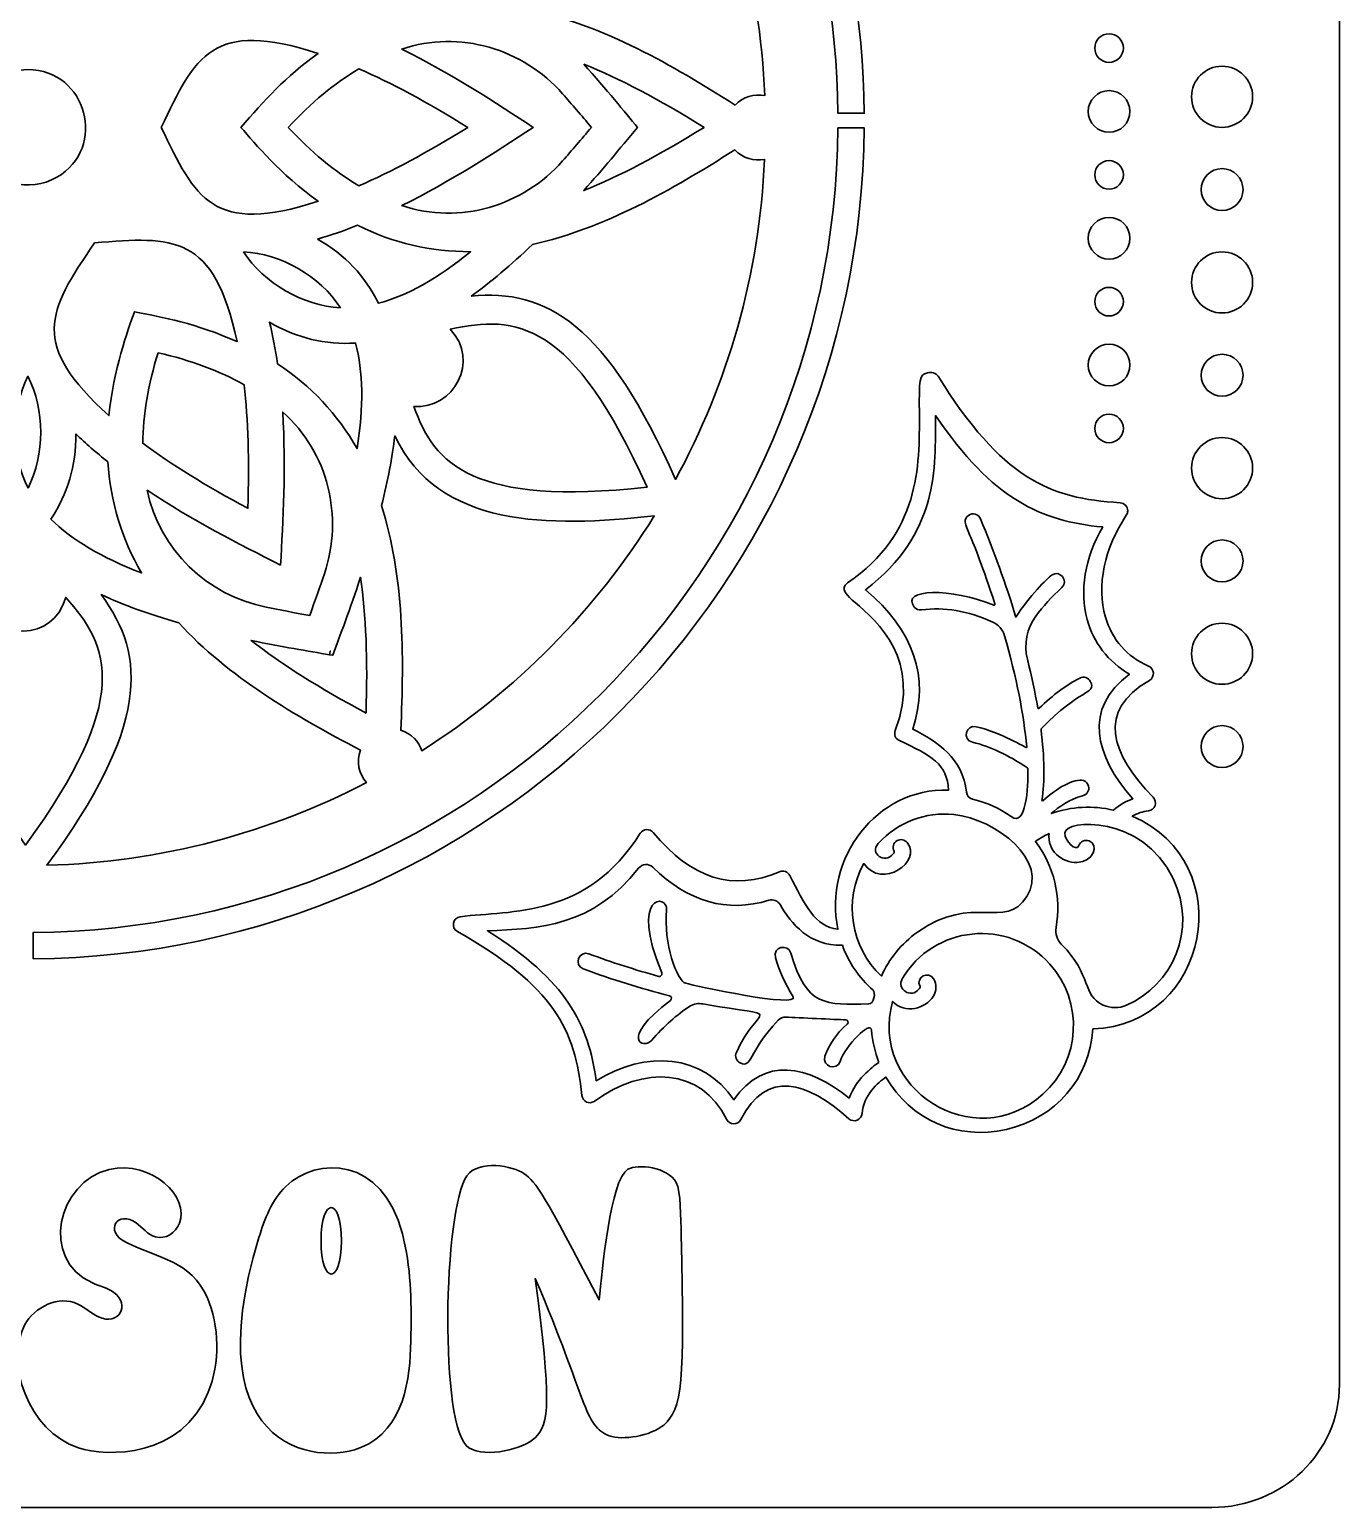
# Model space of a CAD drawing. Header units: inches. Extents: x 22.83 to 27.83, y -6.22 to -0.78.
# Drawn here: x 25.34 to 27.833, y -6.218 to -3.406 of the extents above; entities that cross this region are included whole.
import ezdxf

# ---------------------------------------------------------------- set-up
doc = ezdxf.new("R2010")
doc.units = ezdxf.units.IN
doc.header["$MEASUREMENT"] = 0
doc.layers.add('_U+0421_U+043B_U+043E_U+0439 1', color=7, linetype='Continuous')

# ---------------------------------------------------------------- blocks, each defined once
blk = doc.blocks.new('block 6')
at = {"layer": '_U+0421_U+043B_U+043E_U+0439 1', "color": 7, "lineweight": 35, "true_color": 0xffffff}
for points, knots in [([(27.3638, -5.308), (27.3577, -5.4029), (27.2937, -5.4775), (27.1995, -5.499), (27.1065, -5.5204), (27.0172, -5.4814), (26.9702, -5.3994), (26.9555, -5.4098), (26.9272, -5.4343), (26.9248, -5.4685), (26.924, -5.4812), (26.9088, -5.4871), (26.8995, -5.4787), (26.8194, -5.4068), (26.7434, -5.3851), (26.694, -5.4801), (26.6883, -5.4912), (26.6722, -5.4911), (26.6667, -5.4798), (26.6188, -5.3815), (26.5094, -5.3768), (26.4149, -5.4458), (26.4099, -5.4486), (26.4048, -5.449), (26.4005, -5.4471), (26.3955, -5.4448), (26.392, -5.4401), (26.3915, -5.4347), (26.379, -5.3096), (26.3388, -5.2269), (26.1547, -5.1226), (26.1419, -5.1154), (26.1456, -5.0961), (26.1602, -5.0943), (26.2576, -5.0822), (26.4002, -5.0976), (26.5026, -4.9357), (26.5081, -4.9271), (26.5205, -4.9261), (26.5273, -4.9341), (26.6002, -5.0225), (26.679, -5.0469), (26.7677, -5.0089), (26.7751, -5.0058), (26.7835, -5.0089), (26.7872, -5.016), (26.8149, -5.0701), (26.8356, -5.1141), (26.8787, -5.1182), (26.8512, -4.9839), (26.9522, -4.8487), (27.0894, -4.8535), (27.087, -4.8037), (27.0565, -4.7875), (26.9958, -4.7593), (26.9885, -4.756), (26.9851, -4.7476), (26.988, -4.7401), (27.0388, -4.6062), (26.953, -4.5322), (26.9116, -4.4966), (26.897, -4.484), (26.8809, -4.4698), (26.8972, -4.4594), (27.0349, -4.3643), (27.0344, -4.238), (27.0338, -4.1368), (27.0337, -4.0711), (27.0326, -4.0637), (27.0492, -4.0597), (27.0563, -4.058), (27.0655, -4.0593), (27.0698, -4.066), (27.1901, -4.2596), (27.2808, -4.2989), (27.416, -4.3068), (27.4247, -4.3073), (27.4304, -4.3144), (27.4304, -4.3221), (27.4304, -4.3248), (27.4295, -4.3279), (27.4277, -4.3305), (27.3856, -4.3929), (27.3708, -4.4653), (27.388, -4.5244), (27.4005, -4.5673), (27.4288, -4.5996), (27.4701, -4.6176), (27.4806, -4.6222), (27.4834, -4.6376), (27.4716, -4.6448), (27.3705, -4.7028), (27.3983, -4.7844), (27.4788, -4.8672), (27.4877, -4.8762), (27.4823, -4.8916), (27.4697, -4.8929), (27.4592, -4.894), (27.4491, -4.8976), (27.4391, -4.9033), (27.6449, -4.9921), (27.586, -5.2993), (27.3638, -5.308)], [0, 0, 0, 0, 1, 1, 1, 2, 2, 2, 3, 3, 3, 4, 4, 4, 5, 5, 5, 6, 6, 6, 7, 7, 7, 8, 8, 8, 9, 9, 9, 10, 10, 10, 11, 11, 11, 12, 12, 12, 13, 13, 13, 14, 14, 14, 15, 15, 15, 16, 16, 16, 17, 17, 17, 18, 18, 18, 19, 19, 19, 20, 20, 20, 21, 21, 21, 22, 22, 22, 23, 23, 23, 24, 24, 24, 25, 25, 25, 26, 26, 26, 27, 27, 27, 28, 28, 28, 29, 29, 29, 30, 30, 30, 31, 31, 31, 32, 32, 32, 33, 33, 33, 34, 34, 34, 34]), ([(27.1233, -4.8572), (27.124, -4.8639), (27.1286, -4.8691), (27.1348, -4.8707), (27.1615, -4.8769), (27.1862, -4.8882), (27.2083, -4.9039), (27.2373, -4.9246), (27.2409, -4.8487), (27.2404, -4.813), (27.2404, -4.8123), (27.2399, -4.8116), (27.2394, -4.8112), (27.2026, -4.7865), (27.1683, -4.7705), (27.1347, -4.7623), (27.1148, -4.7576), (27.1226, -4.728), (27.1419, -4.7328), (27.1888, -4.7441), (27.2374, -4.7728), (27.2374, -4.7728), (27.2377, -4.7725), (27.238, -4.7721), (27.2381, -4.7712), (27.2329, -4.7114), (27.2183, -4.6383), (27.1961, -4.56), (27.1927, -4.5483), (27.1845, -4.5387), (27.1735, -4.5339), (27.1254, -4.5123), (27.0811, -4.5047), (27.0381, -4.5107), (27.0326, -4.5115), (27.0274, -4.5094), (27.0242, -4.5053), (26.9966, -4.47), (27.0942, -4.468), (27.1755, -4.5016), (27.1762, -4.5019), (27.1767, -4.5018), (27.1772, -4.5012), (27.1776, -4.501), (27.178, -4.5004), (27.1777, -4.4994), (27.1549, -4.4282), (27.1387, -4.3896), (27.1301, -4.3689), (27.1204, -4.3458), (27.117, -4.338), (27.1273, -4.3308), (27.1352, -4.3251), (27.1465, -4.3283), (27.1502, -4.3372), (27.1755, -4.3976), (27.1986, -4.4619), (27.2174, -4.5243), (27.2427, -4.4848), (27.2774, -4.4503), (27.2856, -4.4444), (27.301, -4.4335), (27.3187, -4.4551), (27.3048, -4.468), (27.2856, -4.4858), (27.269, -4.5043), (27.2555, -4.5226), (27.2381, -4.5458), (27.2323, -4.5755), (27.2395, -4.6041), (27.2476, -4.6365), (27.2541, -4.6678), (27.2591, -4.6969), (27.2592, -4.6978), (27.2598, -4.698), (27.2602, -4.6982), (27.2608, -4.6985), (27.2613, -4.6983), (27.2617, -4.6979), (27.2883, -4.6721), (27.3136, -4.6535), (27.339, -4.6405), (27.3467, -4.6366), (27.3555, -4.6396), (27.3594, -4.6473), (27.3717, -4.6716), (27.339, -4.6589), (27.2658, -4.7371), (27.2655, -4.7375), (27.2654, -4.738), (27.2654, -4.7386), (27.272, -4.7915), (27.2726, -4.8368), (27.2672, -4.873), (27.2672, -4.873), (27.2687, -4.8737), (27.2687, -4.8737), (27.2942, -4.8507), (27.3291, -4.8301), (27.3462, -4.8355), (27.3513, -4.8371), (27.3548, -4.841), (27.356, -4.8462), (27.3579, -4.8544), (27.3527, -4.8626), (27.3445, -4.8644), (27.3194, -4.8701), (27.2985, -4.8865), (27.2848, -4.8982), (27.323, -4.8846), (27.3642, -4.8823), (27.4034, -4.8918), (27.4152, -4.8815), (27.4277, -4.8739), (27.4401, -4.8701), (27.367, -4.7872), (27.3455, -4.6982), (27.4337, -4.633), (27.3929, -4.6087), (27.3651, -4.5729), (27.3531, -4.5289), (27.3383, -4.4744), (27.3488, -4.4122), (27.3827, -4.3528), (27.2652, -4.3418), (27.1734, -4.301), (27.0645, -4.1408), (27.0644, -4.2397), (27.0713, -4.366), (26.931, -4.4725), (27.0234, -4.5493), (27.0537, -4.6383), (27.0212, -4.7376), (27.0688, -4.761), (27.1169, -4.7937), (27.1233, -4.8572)], [0, 0, 0, 0, 1, 1, 1, 2, 2, 2, 3, 3, 3, 4, 4, 4, 5, 5, 5, 6, 6, 6, 7, 7, 7, 8, 8, 8, 9, 9, 9, 10, 10, 10, 11, 11, 11, 12, 12, 12, 13, 13, 13, 14, 14, 14, 15, 15, 15, 16, 16, 16, 17, 17, 17, 18, 18, 18, 19, 19, 19, 20, 20, 20, 21, 21, 21, 22, 22, 22, 23, 23, 23, 24, 24, 24, 25, 25, 25, 26, 26, 26, 27, 27, 27, 28, 28, 28, 29, 29, 29, 30, 30, 30, 31, 31, 31, 32, 32, 32, 33, 33, 33, 34, 34, 34, 35, 35, 35, 36, 36, 36, 37, 37, 37, 38, 38, 38, 39, 39, 39, 40, 40, 40, 41, 41, 41, 42, 42, 42, 43, 43, 43, 44, 44, 44, 45, 45, 45, 45]), ([(27.0305, -5.1236), (27.1361, -5.0485), (27.1967, -5.1214), (27.2384, -5.0562), (27.2817, -4.9886), (27.1801, -4.9083), (27.0995, -4.9), (27.0451, -4.8944), (26.994, -4.914), (26.9556, -4.9551), (26.9384, -4.9736), (26.9673, -4.9957), (26.9842, -4.9746), (26.9851, -4.9735), (26.9865, -4.9715), (26.9856, -4.9701), (26.9817, -4.9629), (26.9844, -4.9536), (26.9916, -4.9496), (26.9981, -4.946), (27.0056, -4.9475), (27.0106, -4.9535), (27.0399, -4.9886), (26.963, -5.0436), (26.928, -4.9932), (26.8894, -5.064), (26.9029, -5.1514), (26.9615, -5.2075), (26.9765, -5.1743), (26.9992, -5.1462), (27.0305, -5.1236)], [0, 0, 0, 0, 1, 1, 1, 2, 2, 2, 3, 3, 3, 4, 4, 4, 5, 5, 5, 6, 6, 6, 7, 7, 7, 8, 8, 8, 9, 9, 9, 10, 10, 10, 10]), ([(27.5166, -5.0219), (27.4576, -4.8987), (27.3109, -4.9094), (27.3106, -4.9351), (27.3104, -4.9501), (27.3323, -4.9722), (27.3372, -4.9591), (27.3401, -4.9512), (27.3488, -4.9472), (27.3567, -4.9501), (27.3765, -4.9573), (27.3647, -4.99), (27.3342, -4.9912), (27.3051, -4.9925), (27.2762, -4.9675), (27.2808, -4.9361), (27.2717, -4.9403), (27.263, -4.9453), (27.2548, -4.951), (27.2902, -4.9976), (27.3045, -5.0571), (27.2941, -5.1151), (27.292, -5.1266), (27.2958, -5.1385), (27.304, -5.1466), (27.3637, -5.2066), (27.3426, -5.2439), (27.3838, -5.2626), (27.3979, -5.2689), (27.414, -5.269), (27.428, -5.2629), (27.5147, -5.2247), (27.564, -5.1208), (27.5166, -5.0219)], [0, 0, 0, 0, 1, 1, 1, 2, 2, 2, 3, 3, 3, 4, 4, 4, 5, 5, 5, 6, 6, 6, 7, 7, 7, 8, 8, 8, 9, 9, 9, 10, 10, 10, 11, 11, 11, 11]), ([(26.9569, -5.3716), (26.9491, -5.3521), (26.9444, -5.3315), (26.9427, -5.3103), (26.9413, -5.2908), (26.8927, -5.34), (26.883, -5.3696), (26.8766, -5.3887), (26.8477, -5.379), (26.8541, -5.36), (26.8612, -5.3385), (26.8758, -5.3172), (26.8965, -5.2987), (26.8998, -5.2958), (26.898, -5.2907), (26.8937, -5.2905), (26.8734, -5.2901), (26.8044, -5.2865), (26.7799, -5.2853), (26.7744, -5.285), (26.7688, -5.2872), (26.7651, -5.2912), (26.7062, -5.3546), (26.7159, -5.3829), (26.693, -5.3726), (26.6854, -5.3691), (26.682, -5.3601), (26.6855, -5.3525), (26.7288, -5.2568), (26.7833, -5.2893), (26.6215, -5.2603), (26.613, -5.2587), (26.6042, -5.2601), (26.597, -5.2647), (26.5722, -5.2807), (26.5479, -5.3025), (26.5242, -5.33), (26.5101, -5.3465), (26.4592, -5.3305), (26.5599, -5.2536), (26.5633, -5.2511), (26.5623, -5.2458), (26.5583, -5.2448), (26.5031, -5.2308), (26.4495, -5.214), (26.3942, -5.1936), (26.3749, -5.1864), (26.3863, -5.158), (26.4048, -5.165), (26.4487, -5.1812), (26.4935, -5.1957), (26.5379, -5.2079), (26.5405, -5.2086), (26.542, -5.2071), (26.5426, -5.2065), (26.5431, -5.206), (26.5447, -5.2039), (26.5435, -5.2011), (26.4806, -5.0505), (26.5551, -5.05), (26.5527, -5.0816), (26.5465, -5.1453), (26.5723, -5.2158), (26.5891, -5.221), (26.6054, -5.2261), (26.8077, -5.2691), (26.7935, -5.2466), (26.778, -5.2211), (26.7669, -5.1966), (26.7598, -5.1719), (26.7542, -5.1522), (26.7837, -5.1446), (26.7891, -5.1635), (26.8185, -5.2662), (26.8556, -5.2618), (26.9373, -5.2604), (26.9479, -5.2601), (26.951, -5.2386), (26.9456, -5.2339), (26.919, -5.2103), (26.8994, -5.1818), (26.8873, -5.1487), (26.8236, -5.1498), (26.7905, -5.108), (26.7687, -5.0711), (26.7645, -5.0639), (26.7558, -5.0607), (26.7474, -5.0632), (26.6679, -5.0875), (26.5936, -5.0662), (26.5265, -5.0001), (26.5187, -4.9925), (26.506, -4.9937), (26.4995, -5.0021), (26.4126, -5.1128), (26.3102, -5.1176), (26.2119, -5.1212), (26.3626, -5.2157), (26.4038, -5.2989), (26.4188, -5.4065), (26.5131, -5.348), (26.6222, -5.355), (26.6808, -5.443), (26.738, -5.3594), (26.8215, -5.3764), (26.9002, -5.4394), (26.913, -5.4044), (26.9427, -5.3812), (26.9569, -5.3716)], [0, 0, 0, 0, 1, 1, 1, 2, 2, 2, 3, 3, 3, 4, 4, 4, 5, 5, 5, 6, 6, 6, 7, 7, 7, 8, 8, 8, 9, 9, 9, 10, 10, 10, 11, 11, 11, 12, 12, 12, 13, 13, 13, 14, 14, 14, 15, 15, 15, 16, 16, 16, 17, 17, 17, 18, 18, 18, 19, 19, 19, 20, 20, 20, 21, 21, 21, 22, 22, 22, 23, 23, 23, 24, 24, 24, 25, 25, 25, 26, 26, 26, 27, 27, 27, 28, 28, 28, 29, 29, 29, 30, 30, 30, 31, 31, 31, 32, 32, 32, 33, 33, 33, 34, 34, 34, 35, 35, 35, 36, 36, 36, 36]), ([(27.2823, -5.1846), (27.2034, -5.0966), (27.0609, -5.1104), (27.0011, -5.2128), (26.9904, -5.2311), (27.0173, -5.2521), (27.0337, -5.2316), (27.0345, -5.2307), (27.0358, -5.2287), (27.0351, -5.2273), (27.0255, -5.21), (27.0517, -5.1957), (27.0613, -5.213), (27.0672, -5.2236), (27.0667, -5.2354), (27.0602, -5.246), (27.0461, -5.269), (27.006, -5.2807), (26.9829, -5.2555), (26.9365, -5.42), (27.1376, -5.5501), (27.269, -5.4321), (27.3409, -5.3675), (27.3469, -5.2564), (27.2823, -5.1846)], [0, 0, 0, 0, 1, 1, 1, 2, 2, 2, 3, 3, 3, 4, 4, 4, 5, 5, 5, 6, 6, 6, 7, 7, 7, 8, 8, 8, 8])]:
    blk.add_open_spline(points, degree=3, knots=knots, dxfattribs=at)
blk = doc.blocks.new('block 16')
at = {"layer": '_U+0421_U+043B_U+043E_U+0439 1', "color": 7, "lineweight": 35, "true_color": 0xffffff}
for points, knots in [([(26.0663, -5.8887), (26.0654, -5.9569), (26.0605, -6.054), (25.9862, -6.0972), (25.9044, -6.1446), (25.6488, -6.1232), (25.7769, -5.7047), (25.7877, -5.6694), (25.8015, -5.6336), (25.8279, -5.6078), (25.8869, -5.5503), (26.0119, -5.5497), (26.0501, -5.698), (26.0661, -5.76), (26.0673, -5.8247), (26.0663, -5.8887)], [0, 0, 0, 0, 1, 1, 1, 2, 2, 2, 3, 3, 3, 4, 4, 4, 5, 5, 5, 5]), ([(25.9338, -5.7111), (25.9338, -5.6268), (25.8952, -5.6266), (25.8952, -5.7111), (25.8952, -5.7953), (25.9338, -5.7957), (25.9338, -5.7111)], [0, 0, 0, 0, 1, 1, 1, 2, 2, 2, 2])]:
    blk.add_open_spline(points, degree=3, knots=knots, dxfattribs=at)

msp = doc.modelspace()

# ---------------------------------------------------------------- linework, layer by layer
at = {"layer": '_U+0421_U+043B_U+043E_U+0439 1', "color": 240, "lineweight": 35, "true_color": 0xed1c24}
for points, knots in [([(27.5906, -0.7817), (27.5906, -0.7817), (23.0761, -0.7817), (23.0761, -0.7817), (22.942, -0.7817), (22.8333, -0.8863), (22.8333, -1.0153), (22.8333, -1.0153), (22.8333, -5.9847), (22.8333, -5.9847), (22.8333, -6.1137), (22.942, -6.2183), (23.0761, -6.2183), (23.0761, -6.2183), (27.5906, -6.2183), (27.5906, -6.2183), (27.7247, -6.2183), (27.8333, -6.1137), (27.8333, -5.9847), (27.8333, -5.9847), (27.8333, -1.0153), (27.8333, -1.0153), (27.8333, -0.8863), (27.7247, -0.7817), (27.5906, -0.7817)], [0, 0, 0, 0, 1, 1, 1, 2, 2, 2, 3, 3, 3, 4, 4, 4, 5, 5, 5, 6, 6, 6, 7, 7, 7, 8, 8, 8, 8]), ([(25.3484, -1.6544), (25.5607, -1.6619), (25.7335, -1.8284), (25.7523, -2.039), (26.4427, -2.2261), (26.9229, -2.8475), (26.9288, -3.5657), (26.9288, -3.5657), (26.8788, -3.5657), (26.8788, -3.5657), (26.8726, -2.8457), (26.3745, -2.2432), (25.704, -2.0782), (25.704, -2.0779), (25.704, -2.0776), (25.704, -2.0773), (25.704, -1.8762), (25.5461, -1.7124), (25.3484, -1.7044), (25.3484, -1.7044), (25.3484, -1.6544), (25.3484, -1.6544)], [0, 0, 0, 0, 1, 1, 1, 2, 2, 2, 3, 3, 3, 4, 4, 4, 5, 5, 5, 6, 6, 6, 7, 7, 7, 7]), ([(26.6831, -3.55), (26.5637, -3.4739), (26.4345, -3.3999), (26.2974, -3.3697), (26.2609, -3.3344), (26.2262, -3.3046), (26.1926, -3.2798), (26.388, -3.2951), (26.4917, -3.1104), (26.5733, -2.9236), (26.6714, -3.106), (26.7306, -3.3125), (26.7395, -3.532), (26.7192, -3.5282), (26.6977, -3.5347), (26.6831, -3.55)], [0, 0, 0, 0, 1, 1, 1, 2, 2, 2, 3, 3, 3, 4, 4, 4, 5, 5, 5, 5]), ([(25.5911, -3.5925), (25.6555, -3.4563), (25.6887, -3.3866), (25.8896, -3.4518), (25.8275, -3.4963), (25.7864, -3.542), (25.7426, -3.5925), (25.77, -3.6242), (25.8174, -3.6813), (25.8896, -3.7332), (25.69, -3.798), (25.6555, -3.7287), (25.5911, -3.5925)], [0, 0, 0, 0, 1, 1, 1, 2, 2, 2, 3, 3, 3, 4, 4, 4, 4]), ([(26.4096, -3.5925), (26.3904, -3.6154), (26.3723, -3.6366), (26.3549, -3.6564), (26.2794, -3.742), (26.1595, -3.7782), (26.0488, -3.7414), (26.1418, -3.6953), (26.2236, -3.6415), (26.2991, -3.5925), (26.2293, -3.5472), (26.1438, -3.4906), (26.0488, -3.4436), (26.1592, -3.4069), (26.2792, -3.4427), (26.3549, -3.5286), (26.3723, -3.5483), (26.3904, -3.5695), (26.4096, -3.5925)], [0, 0, 0, 0, 1, 1, 1, 2, 2, 2, 3, 3, 3, 4, 4, 4, 5, 5, 5, 6, 6, 6, 6]), ([(25.2423, -3.6474), (25.2002, -3.5744), (25.253, -3.4827), (25.3372, -3.4827), (25.4493, -3.4827), (25.4891, -3.6316), (25.3923, -3.6875), (25.3398, -3.7178), (25.2726, -3.6998), (25.2423, -3.6474)], [0, 0, 0, 0, 1, 1, 1, 2, 2, 2, 3, 3, 3, 3]), ([(25.8325, -3.5925), (25.876, -3.5457), (25.9212, -3.5083), (25.9671, -3.4812), (26.029, -3.5079), (26.0969, -3.5443), (26.1742, -3.5925), (26.0969, -3.6406), (26.0291, -3.6771), (25.9671, -3.7037), (25.9212, -3.6766), (25.876, -3.6392), (25.8325, -3.5925)], [0, 0, 0, 0, 1, 1, 1, 2, 2, 2, 3, 3, 3, 4, 4, 4, 4]), ([(26.3951, -3.4722), (26.4628, -3.4994), (26.5381, -3.539), (26.624, -3.5925), (26.5381, -3.646), (26.4628, -3.6856), (26.3951, -3.7128), (26.4316, -3.6719), (26.4631, -3.6339), (26.4973, -3.5925), (26.4737, -3.5639), (26.4383, -3.5206), (26.3951, -3.4722)], [0, 0, 0, 0, 1, 1, 1, 2, 2, 2, 3, 3, 3, 4, 4, 4, 4]), ([(25.3472, -5.1746), (25.3472, -5.1746), (25.3472, -5.1246), (25.3472, -5.1246), (26.1897, -5.1172), (26.8712, -4.4359), (26.8789, -3.5935), (26.8789, -3.5935), (26.9289, -3.5935), (26.9289, -3.5935), (26.9211, -4.4621), (26.2159, -5.1672), (25.3472, -5.1746)], [0, 0, 0, 0, 1, 1, 1, 2, 2, 2, 3, 3, 3, 4, 4, 4, 4]), ([(26.1806, -3.9139), (26.2178, -3.8874), (26.2565, -3.8547), (26.2973, -3.8153), (26.4342, -3.7851), (26.5633, -3.7113), (26.6825, -3.6353), (26.6978, -3.6516), (26.7194, -3.6573), (26.7392, -3.6536), (26.7294, -3.8735), (26.6691, -4.0802), (26.5696, -4.2625), (26.4401, -3.9682), (26.3239, -3.8988), (26.1806, -3.9139)], [0, 0, 0, 0, 1, 1, 1, 2, 2, 2, 3, 3, 3, 4, 4, 4, 5, 5, 5, 5]), ([(25.4642, -3.8122), (25.6143, -3.7999), (25.6915, -3.795), (25.7353, -4.0002), (25.6591, -3.9657), (25.5913, -3.9533), (25.54, -3.9434), (25.5271, -3.9803), (25.5004, -4.0523), (25.4915, -4.1409), (25.3416, -4.0061), (25.3728, -3.9444), (25.4642, -3.8122)], [0, 0, 0, 0, 1, 1, 1, 2, 2, 2, 3, 3, 3, 4, 4, 4, 4]), ([(25.8882, -3.805), (25.9132, -3.7979), (25.9389, -3.7891), (25.9648, -3.7789), (26.0333, -3.8131), (26.1038, -3.8291), (26.1798, -3.8291), (26.1164, -3.8805), (26.0588, -3.9127), (26.0046, -3.9272), (25.979, -3.8755), (25.9408, -3.8353), (25.8882, -3.805)], [0, 0, 0, 0, 1, 1, 1, 2, 2, 2, 3, 3, 3, 4, 4, 4, 4]), ([(25.7476, -3.8293), (25.8187, -3.8328), (25.8928, -3.8756), (25.9319, -3.9357), (25.8604, -3.9319), (25.7863, -3.8891), (25.7476, -3.8293)], [0, 0, 0, 0, 1, 1, 1, 2, 2, 2, 2]), ([(25.8125, -4.0425), (25.8084, -4.0148), (25.8032, -3.9883), (25.797, -3.9633), (25.8494, -3.9936), (25.9033, -4.0066), (25.9609, -4.0029), (25.9754, -4.0571), (25.9763, -4.123), (25.9636, -4.2036), (25.9263, -4.1383), (25.8756, -4.0841), (25.8125, -4.0425)], [0, 0, 0, 0, 1, 1, 1, 2, 2, 2, 3, 3, 3, 4, 4, 4, 4]), ([(26.1411, -3.9767), (26.2657, -3.9487), (26.3745, -3.9602), (26.5155, -4.2774), (26.185, -4.3125), (26.1108, -4.2349), (26.0719, -4.1234), (26.1473, -4.1294), (26.1986, -4.037), (26.1411, -3.9767)], [0, 0, 0, 0, 1, 1, 1, 2, 2, 2, 3, 3, 3, 3]), ([(25.585, -4.0213), (25.6472, -4.0356), (25.7022, -4.056), (25.7486, -4.0822), (25.7565, -4.1491), (25.7588, -4.2261), (25.7558, -4.3172), (25.6755, -4.2743), (25.61, -4.2338), (25.5559, -4.1935), (25.5564, -4.1402), (25.5662, -4.0823), (25.585, -4.0213)], [0, 0, 0, 0, 1, 1, 1, 2, 2, 2, 3, 3, 3, 4, 4, 4, 4]), ([(25.3374, -4.279), (25.3049, -4.2151), (25.3048, -4.1295), (25.3373, -4.0662), (25.3698, -4.1296), (25.3698, -4.2152), (25.3374, -4.279)], [0, 0, 0, 0, 1, 1, 1, 2, 2, 2, 2]), ([(25.8182, -4.4254), (25.8225, -4.3426), (25.8288, -4.24), (25.8221, -4.1342), (25.9091, -4.2114), (25.9379, -4.3332), (25.9015, -4.4417), (25.8931, -4.4666), (25.8838, -4.493), (25.8735, -4.5211), (25.844, -4.5159), (25.8166, -4.5108), (25.7908, -4.5056), (25.6789, -4.483), (25.5876, -4.3974), (25.5642, -4.2831), (25.6503, -4.3404), (25.7389, -4.3849), (25.8182, -4.4254)], [0, 0, 0, 0, 1, 1, 1, 2, 2, 2, 3, 3, 3, 4, 4, 4, 5, 5, 5, 6, 6, 6, 6]), ([(25.4287, -4.1759), (25.4472, -4.1938), (25.4676, -4.2116), (25.4895, -4.229), (25.4941, -4.3044), (25.5156, -4.3754), (25.5535, -4.4403), (25.4773, -4.4111), (25.4207, -4.3774), (25.3811, -4.3377), (25.413, -4.2896), (25.4287, -4.2365), (25.4287, -4.1759)], [0, 0, 0, 0, 1, 1, 1, 2, 2, 2, 3, 3, 3, 4, 4, 4, 4]), ([(26.0104, -4.3122), (26.0224, -4.2642), (26.0306, -4.2204), (26.0354, -4.1797), (26.1189, -4.3543), (26.3268, -4.3539), (26.5293, -4.3317), (26.4173, -4.5119), (26.2658, -4.6649), (26.0868, -4.7786), (26.0814, -4.7614), (26.0684, -4.7464), (26.0469, -4.7396), (26.0533, -4.5968), (26.0529, -4.4466), (26.0104, -4.3122)], [0, 0, 0, 0, 1, 1, 1, 2, 2, 2, 3, 3, 3, 4, 4, 4, 5, 5, 5, 5]), ([(25.9807, -4.7068), (25.8914, -4.6591), (25.8195, -4.6137), (25.762, -4.5687), (25.8196, -4.5806), (25.8716, -4.5893), (25.9111, -4.5959), (25.9111, -4.5959), (25.9127, -4.589), (25.9127, -4.589), (25.9127, -4.589), (25.9115, -4.596), (25.9115, -4.596), (25.9115, -4.596), (25.9173, -4.597), (25.9173, -4.597), (25.9311, -4.5602), (25.9505, -4.5086), (25.9704, -4.4484), (25.9807, -4.5206), (25.9841, -4.6056), (25.9807, -4.7068)], [0, 0, 0, 0, 1, 1, 1, 2, 2, 2, 3, 3, 3, 4, 4, 4, 5, 5, 5, 6, 6, 6, 7, 7, 7, 7]), ([(25.2445, -4.4968), (25.2731, -4.57), (25.3864, -4.5715), (25.4093, -4.487), (25.4937, -4.5798), (25.5346, -4.6808), (25.3329, -4.958), (25.1371, -4.6892), (25.1673, -4.5862), (25.2445, -4.4968)], [0, 0, 0, 0, 1, 1, 1, 2, 2, 2, 3, 3, 3, 3]), ([(25.6242, -4.5352), (25.7181, -4.6379), (25.8456, -4.7123), (25.9701, -4.7774), (25.9617, -4.7997), (25.9673, -4.823), (25.9814, -4.8393), (25.7986, -4.9343), (25.5923, -4.9904), (25.3735, -4.9965), (25.5655, -4.7344), (25.5648, -4.5991), (25.4767, -4.4816), (25.5192, -4.5013), (25.5681, -4.5191), (25.6242, -4.5352)], [0, 0, 0, 0, 1, 1, 1, 2, 2, 2, 3, 3, 3, 4, 4, 4, 5, 5, 5, 5])]:
    msp.add_open_spline(points, degree=3, knots=knots, dxfattribs=at)
at = {"layer": '_U+0421_U+043B_U+043E_U+0439 1', "color": 7, "lineweight": 35, "true_color": 0xffffff}
for points, knots in [([(27.4222, -3.4416), (27.4222, -3.4566), (27.4099, -3.4689), (27.3949, -3.4689), (27.3798, -3.4689), (27.3677, -3.4566), (27.3677, -3.4416), (27.3677, -3.4266), (27.3798, -3.4144), (27.3949, -3.4144), (27.4099, -3.4144), (27.4222, -3.4266), (27.4222, -3.4416)], [0, 0, 0, 0, 1, 1, 1, 2, 2, 2, 3, 3, 3, 4, 4, 4, 4]), ([(27.6681, -3.5343), (27.6681, -3.5665), (27.642, -3.5925), (27.6099, -3.5925), (27.5779, -3.5925), (27.5519, -3.5665), (27.5519, -3.5343), (27.5519, -3.5022), (27.5779, -3.4762), (27.6099, -3.4762), (27.642, -3.4762), (27.6681, -3.5022), (27.6681, -3.5343)], [0, 0, 0, 0, 1, 1, 1, 2, 2, 2, 3, 3, 3, 4, 4, 4, 4]), ([(27.4345, -3.5623), (27.4345, -3.5841), (27.4169, -3.6019), (27.3949, -3.6019), (27.373, -3.6019), (27.3552, -3.5841), (27.3552, -3.5623), (27.3552, -3.5404), (27.373, -3.5226), (27.3949, -3.5226), (27.4169, -3.5226), (27.4345, -3.5404), (27.4345, -3.5623)], [0, 0, 0, 0, 1, 1, 1, 2, 2, 2, 3, 3, 3, 4, 4, 4, 4]), ([(27.4222, -3.6829), (27.4222, -3.6979), (27.4099, -3.7101), (27.3949, -3.7101), (27.3798, -3.7101), (27.3677, -3.6979), (27.3677, -3.6829), (27.3677, -3.6679), (27.3798, -3.6557), (27.3949, -3.6557), (27.4099, -3.6557), (27.4222, -3.6679), (27.4222, -3.6829)], [0, 0, 0, 0, 1, 1, 1, 2, 2, 2, 3, 3, 3, 4, 4, 4, 4]), ([(27.6498, -3.711), (27.6498, -3.733), (27.632, -3.7508), (27.6099, -3.7508), (27.588, -3.7508), (27.5701, -3.733), (27.5701, -3.711), (27.5701, -3.689), (27.588, -3.6711), (27.6099, -3.6711), (27.632, -3.6711), (27.6498, -3.689), (27.6498, -3.711)], [0, 0, 0, 0, 1, 1, 1, 2, 2, 2, 3, 3, 3, 4, 4, 4, 4]), ([(27.4345, -3.8035), (27.4345, -3.8254), (27.4169, -3.8432), (27.3949, -3.8432), (27.373, -3.8432), (27.3552, -3.8254), (27.3552, -3.8035), (27.3552, -3.7816), (27.373, -3.7639), (27.3949, -3.7639), (27.4169, -3.7639), (27.4345, -3.7816), (27.4345, -3.8035)], [0, 0, 0, 0, 1, 1, 1, 2, 2, 2, 3, 3, 3, 4, 4, 4, 4]), ([(27.6681, -3.8876), (27.6681, -3.9197), (27.642, -3.9457), (27.6099, -3.9457), (27.5779, -3.9457), (27.5519, -3.9197), (27.5519, -3.8876), (27.5519, -3.8555), (27.5779, -3.8294), (27.6099, -3.8294), (27.642, -3.8294), (27.6681, -3.8555), (27.6681, -3.8876)], [0, 0, 0, 0, 1, 1, 1, 2, 2, 2, 3, 3, 3, 4, 4, 4, 4]), ([(27.4222, -3.9241), (27.4222, -3.9391), (27.4099, -3.9514), (27.3949, -3.9514), (27.3798, -3.9514), (27.3677, -3.9391), (27.3677, -3.9241), (27.3677, -3.9091), (27.3798, -3.8969), (27.3949, -3.8969), (27.4099, -3.8969), (27.4222, -3.9091), (27.4222, -3.9241)], [0, 0, 0, 0, 1, 1, 1, 2, 2, 2, 3, 3, 3, 4, 4, 4, 4]), ([(27.4345, -4.0447), (27.4345, -4.0666), (27.4169, -4.0844), (27.3949, -4.0844), (27.373, -4.0844), (27.3552, -4.0666), (27.3552, -4.0447), (27.3552, -4.0229), (27.373, -4.0051), (27.3949, -4.0051), (27.4169, -4.0051), (27.4345, -4.0229), (27.4345, -4.0447)], [0, 0, 0, 0, 1, 1, 1, 2, 2, 2, 3, 3, 3, 4, 4, 4, 4]), ([(27.6498, -4.0643), (27.6498, -4.0862), (27.632, -4.1041), (27.6099, -4.1041), (27.588, -4.1041), (27.5701, -4.0862), (27.5701, -4.0643), (27.5701, -4.0422), (27.588, -4.0243), (27.6099, -4.0243), (27.632, -4.0243), (27.6498, -4.0422), (27.6498, -4.0643)], [0, 0, 0, 0, 1, 1, 1, 2, 2, 2, 3, 3, 3, 4, 4, 4, 4]), ([(27.4222, -4.1654), (27.4222, -4.1804), (27.4099, -4.1926), (27.3949, -4.1926), (27.3798, -4.1926), (27.3677, -4.1804), (27.3677, -4.1654), (27.3677, -4.1504), (27.3798, -4.1382), (27.3949, -4.1382), (27.4099, -4.1382), (27.4222, -4.1504), (27.4222, -4.1654)], [0, 0, 0, 0, 1, 1, 1, 2, 2, 2, 3, 3, 3, 4, 4, 4, 4]), ([(27.6681, -4.2408), (27.6681, -4.2729), (27.642, -4.299), (27.6099, -4.299), (27.5779, -4.299), (27.5519, -4.2729), (27.5519, -4.2408), (27.5519, -4.2087), (27.5779, -4.1828), (27.6099, -4.1828), (27.642, -4.1828), (27.6681, -4.2087), (27.6681, -4.2408)], [0, 0, 0, 0, 1, 1, 1, 2, 2, 2, 3, 3, 3, 4, 4, 4, 4]), ([(27.6498, -4.4175), (27.6498, -4.4394), (27.632, -4.4573), (27.6099, -4.4573), (27.588, -4.4573), (27.5701, -4.4394), (27.5701, -4.4175), (27.5701, -4.3954), (27.588, -4.3776), (27.6099, -4.3776), (27.632, -4.3776), (27.6498, -4.3954), (27.6498, -4.4175)], [0, 0, 0, 0, 1, 1, 1, 2, 2, 2, 3, 3, 3, 4, 4, 4, 4]), ([(27.6681, -4.5941), (27.6681, -4.6262), (27.642, -4.6522), (27.6099, -4.6522), (27.5779, -4.6522), (27.5519, -4.6262), (27.5519, -4.5941), (27.5519, -4.5619), (27.5779, -4.536), (27.6099, -4.536), (27.642, -4.536), (27.6681, -4.5619), (27.6681, -4.5941)], [0, 0, 0, 0, 1, 1, 1, 2, 2, 2, 3, 3, 3, 4, 4, 4, 4]), ([(27.6498, -4.7707), (27.6498, -4.7928), (27.632, -4.8105), (27.6099, -4.8105), (27.588, -4.8105), (27.5701, -4.7928), (27.5701, -4.7707), (27.5701, -4.7487), (27.588, -4.7308), (27.6099, -4.7308), (27.632, -4.7308), (27.6498, -4.7487), (27.6498, -4.7707)], [0, 0, 0, 0, 1, 1, 1, 2, 2, 2, 3, 3, 3, 4, 4, 4, 4]), ([(25.6805, -5.9993), (25.6302, -6.1244), (25.4877, -6.1226), (25.4333, -6.105), (25.3369, -6.0733), (25.2934, -5.9407), (25.3308, -5.8716), (25.3499, -5.8364), (25.3959, -5.8143), (25.4323, -5.8314), (25.4462, -5.8379), (25.4576, -5.8493), (25.4715, -5.8557), (25.5106, -5.8736), (25.5331, -5.8332), (25.5008, -5.8094), (25.4887, -5.8007), (25.4737, -5.7973), (25.4599, -5.7912), (25.359, -5.746), (25.3938, -5.5986), (25.4919, -5.5755), (25.5734, -5.5565), (25.6456, -5.6285), (25.6258, -5.6773), (25.6184, -5.6955), (25.5986, -5.7091), (25.5799, -5.7037), (25.5652, -5.6994), (25.5556, -5.6858), (25.5434, -5.6768), (25.5092, -5.6516), (25.4788, -5.6921), (25.5259, -5.715), (25.5862, -5.7444), (25.6479, -5.7497), (25.6781, -5.818), (25.7024, -5.8725), (25.7026, -5.9441), (25.6805, -5.9993)], [0, 0, 0, 0, 1, 1, 1, 2, 2, 2, 3, 3, 3, 4, 4, 4, 5, 5, 5, 6, 6, 6, 7, 7, 7, 8, 8, 8, 9, 9, 9, 10, 10, 10, 11, 11, 11, 12, 12, 12, 13, 13, 13, 13]), ([(26.5472, -6.0615), (26.5229, -6.0823), (26.4688, -6.0914), (26.4435, -6.0819), (26.3948, -6.0637), (26.4022, -6.0151), (26.3029, -5.7828), (26.3337, -6.0165), (26.3299, -6.0597), (26.3024, -6.0861), (26.2812, -6.1066), (26.2094, -6.1251), (26.1766, -6.1051), (26.1191, -6.0701), (26.1283, -5.648), (26.1726, -5.5872), (26.1955, -5.5557), (26.2612, -5.5687), (26.2812, -5.5829), (26.3059, -5.6005), (26.3173, -5.6189), (26.4242, -5.8235), (26.4301, -5.768), (26.4458, -5.5943), (26.479, -5.575), (26.4974, -5.5641), (26.5554, -5.5705), (26.5709, -5.6001), (26.5799, -5.6171), (26.5797, -5.6666), (26.5805, -5.7005), (26.5873, -5.9826), (26.583, -6.0308), (26.5472, -6.0615)], [0, 0, 0, 0, 1, 1, 1, 2, 2, 2, 3, 3, 3, 4, 4, 4, 5, 5, 5, 6, 6, 6, 7, 7, 7, 8, 8, 8, 9, 9, 9, 10, 10, 10, 11, 11, 11, 11])]:
    msp.add_open_spline(points, degree=3, knots=knots, dxfattribs=at)

# ---------------------------------------------------------------- block references
at = {"layer": '_U+0421_U+043B_U+043E_U+0439 1'}
for name in ['block 6', 'block 16']:
    msp.add_blockref(name, (0, 0), dxfattribs=at)

doc.saveas('drawing.dxf')
